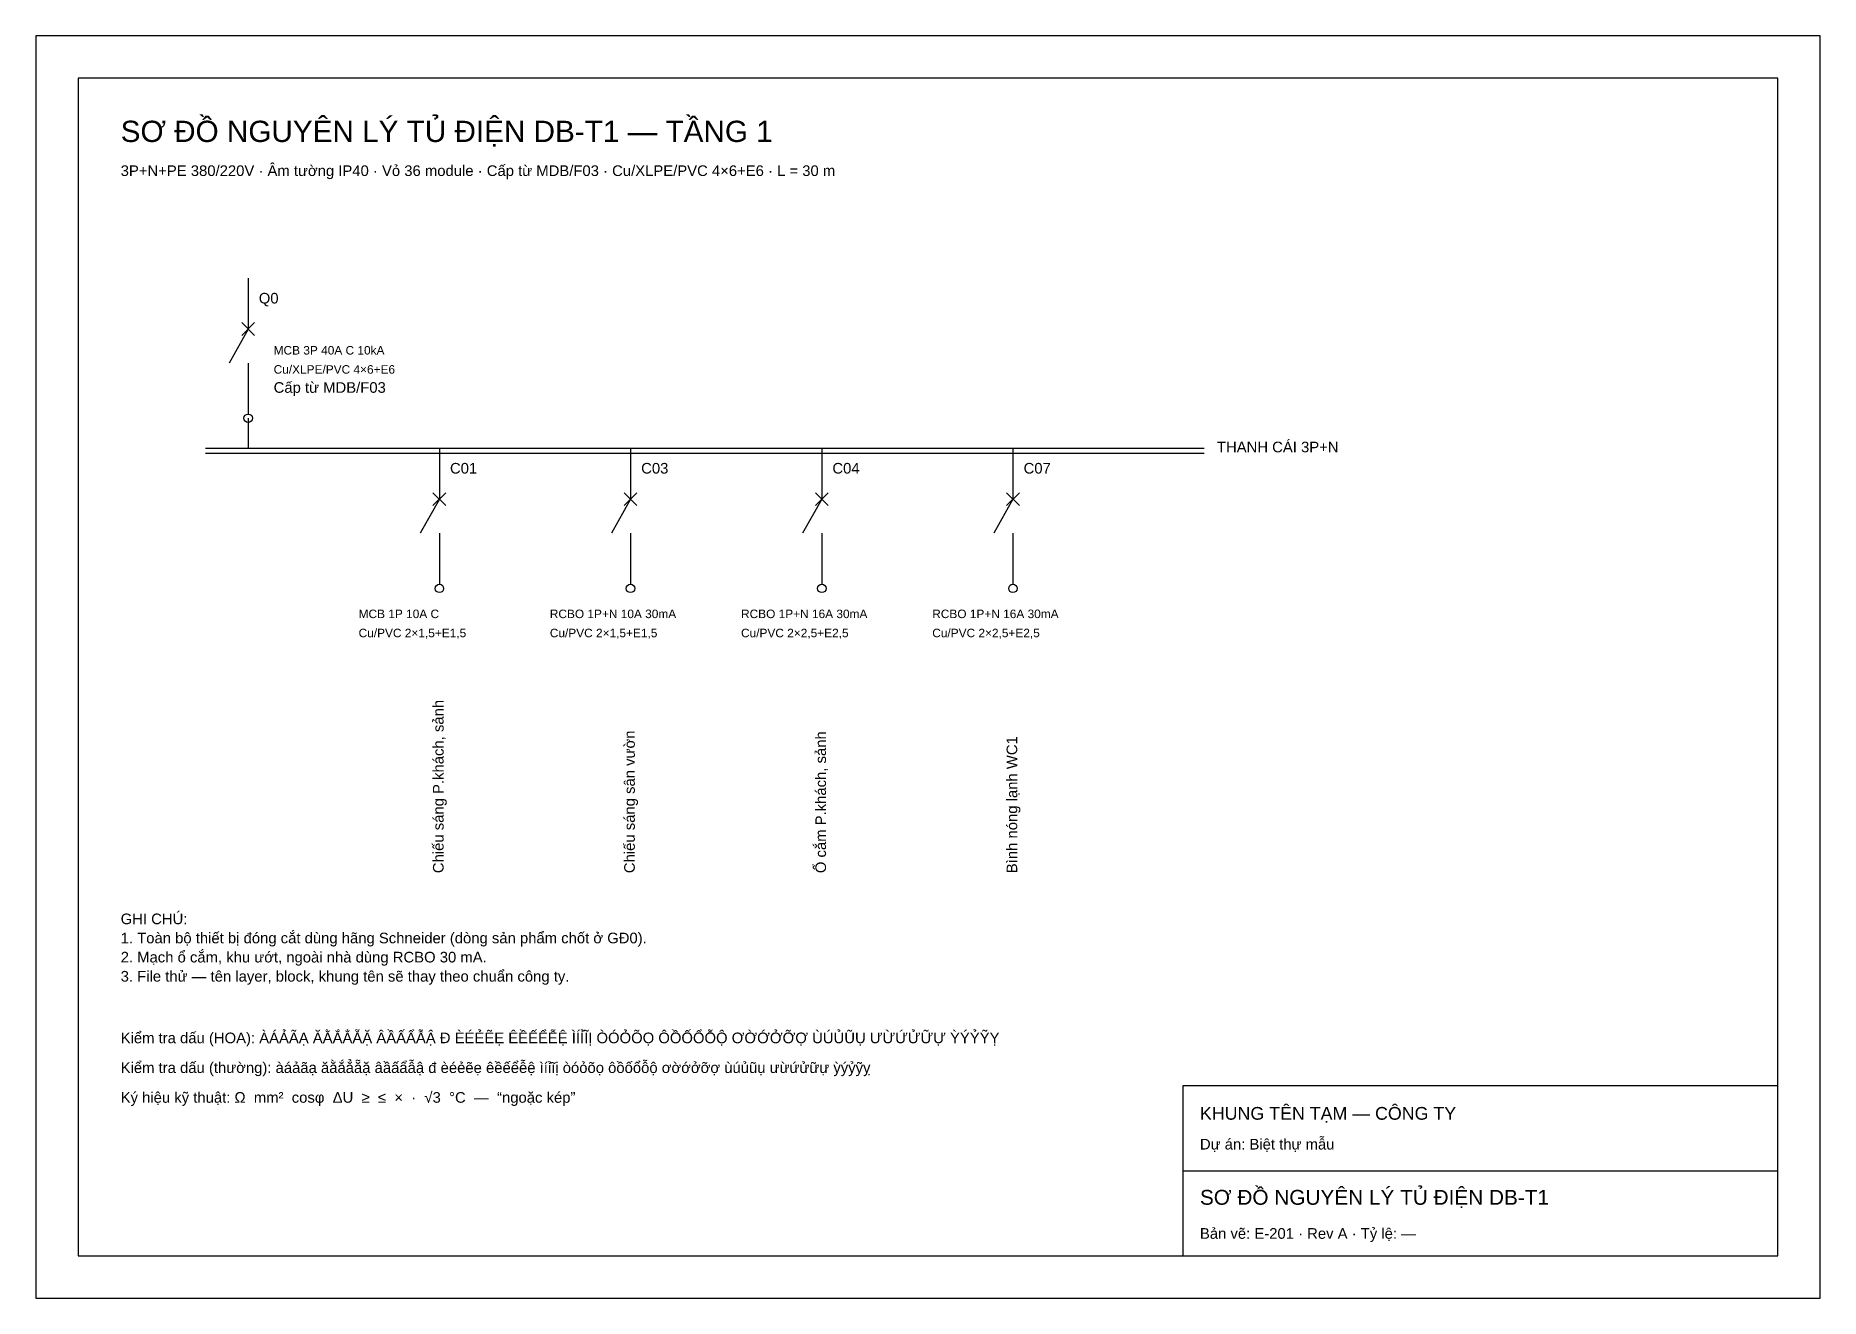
# Model space of a CAD drawing. Extents: x 0 to 420, y 0 to 297.
import ezdxf

# ---------------------------------------------------------------- set-up
doc = ezdxf.new("R2010")
doc.units = 0
for name, color, linetype in [('E-BUSB', 5, 'CONTINUOUS'), ('E-FRAM', 7, 'CONTINUOUS'), ('E-SYMB', 1, 'CONTINUOUS'), ('E-TEXT', 7, 'CONTINUOUS'), ('E-WIRE', 3, 'CONTINUOUS')]:
    doc.layers.add(name, color=color, linetype=linetype)
doc.styles.add('VN-ARIAL', font='arial.ttf')

# ---------------------------------------------------------------- blocks, each defined once
blk = doc.blocks.new('MCB_1P')
at = {"layer": 'E-SYMB'}
for p, q in [((0, 0), (0, -12)), ((0, -12), (-4.5, -20)), ((-1.5, -10.5), (1.5, -13.5)), ((-1.5, -13.5), (1.5, -10.5)), ((0, -20), (0, -32))]:
    blk.add_line(p, q, dxfattribs=at)
blk.add_circle((0, -33), 1, dxfattribs=at)
at = {"layer": 'E-TEXT', "style": 'VN-ARIAL'}
for tag, p, height in [('MA_MACH', (2.5, -6), 2.5), ('THIET_BI', (-19, -40), 2), ('CAP', (-19, -44.5), 2)]:
    blk.add_attdef(tag, p, '', height=height, dxfattribs=at)
blk.add_attdef('PHU_TAI', (1, -100), '', height=2.5, rotation=90, dxfattribs=at)

msp = doc.modelspace()

# ---------------------------------------------------------------- linework, layer by layer
at = {"layer": 'E-BUSB'}
for p, q in [((40, 200), (275, 200)), ((40, 198.8), (275, 198.8))]:
    msp.add_line(p, q, dxfattribs=at)
at = {"layer": 'E-FRAM'}
for p, q in [((420, 297), (0, 297)), ((0, 297), (0, 0)), ((420, 0), (420, 297)), ((410, 287), (10, 287)), ((10, 287), (10, 10)), ((410, 10), (410, 287)), ((410, 50), (270, 50)), ((270, 50), (270, 10)), ((410, 10), (410, 50)), ((270, 30), (410, 30)), ((10, 10), (410, 10)), ((270, 10), (410, 10)), ((0, 0), (420, 0))]:
    msp.add_line(p, q, dxfattribs=at)
at = {"layer": 'E-WIRE'}
msp.add_line((50, 207), (50, 200), dxfattribs=at)

# ---------------------------------------------------------------- block references
at = {"layer": 'E-SYMB'}
ref = msp.add_blockref('MCB_1P', (50, 240), dxfattribs=at)
ref.add_attrib('MA_MACH', 'Q0', (52.5, 234), dxfattribs={"layer": 'E-TEXT', "height": 2.5, "style": 'VN-ARIAL'})
ref.add_attrib('THIET_BI', 'MCB 3P 40A C 10kA', (56, 222), dxfattribs={"layer": 'E-TEXT', "height": 2, "style": 'VN-ARIAL'})
ref.add_attrib('CAP', 'Cu/XLPE/PVC 4×6+E6', (56, 217.5), dxfattribs={"layer": 'E-TEXT', "height": 2, "style": 'VN-ARIAL'})
ref.add_attrib('PHU_TAI', 'Cấp từ MDB/F03', (56, 213), dxfattribs={"layer": 'E-TEXT', "height": 2.5, "style": 'VN-ARIAL'})
for p, values in [((95, 200), {'MA_MACH': 'C01', 'THIET_BI': 'MCB 1P 10A C', 'CAP': 'Cu/PVC 2×1,5+E1,5', 'PHU_TAI': 'Chiếu sáng P.khách, sảnh'}), ((140, 200), {'MA_MACH': 'C03', 'THIET_BI': 'RCBO 1P+N 10A 30mA', 'CAP': 'Cu/PVC 2×1,5+E1,5', 'PHU_TAI': 'Chiếu sáng sân vườn'}), ((185, 200), {'MA_MACH': 'C04', 'THIET_BI': 'RCBO 1P+N 16A 30mA', 'CAP': 'Cu/PVC 2×2,5+E2,5', 'PHU_TAI': 'Ổ cắm P.khách, sảnh'}), ((230, 200), {'MA_MACH': 'C07', 'THIET_BI': 'RCBO 1P+N 16A 30mA', 'CAP': 'Cu/PVC 2×2,5+E2,5', 'PHU_TAI': 'Bình nóng lạnh WC1'})]:
    msp.add_blockref('MCB_1P', p, dxfattribs=at).add_auto_attribs(values)

# ---------------------------------------------------------------- texts
at = {"layer": 'E-TEXT', "style": 'VN-ARIAL'}
for s, height, p in [('SƠ ĐỒ NGUYÊN LÝ TỦ ĐIỆN DB-T1 — TẦNG 1', 5, (20, 272)), ('3P+N+PE 380/220V · Âm tường IP40 · Vỏ 36 module · Cấp từ MDB/F03 · Cu/XLPE/PVC 4×6+E6 · L = 30 m', 2.5, (20, 264)), ('THANH CÁI 3P+N', 2.5, (278, 199)), ('GHI CHÚ:', 2.5, (20, 88)), ('1. Toàn bộ thiết bị đóng cắt dùng hãng Schneider (dòng sản phẩm chốt ở GĐ0).', 2.5, (20, 83.5)), ('2. Mạch ổ cắm, khu ướt, ngoài nhà dùng RCBO 30 mA.', 2.5, (20, 79)), ('3. File thử — tên layer, block, khung tên sẽ thay theo chuẩn công ty.', 2.5, (20, 74.5)), ('Kiểm tra dấu (HOA): ÀÁẢÃẠ ĂẰẮẲẴẶ ÂẦẤẨẪẬ Đ ÈÉẺẼẸ ÊỀẾỂỄỆ ÌÍỈĨỊ ÒÓỎÕỌ ÔỒỐỔỖỘ ƠỜỚỞỠỢ ÙÚỦŨỤ ƯỪỨỬỮỰ ỲÝỶỸỴ', 2.5, (20, 60)), ('Kiểm tra dấu (thường): àáảãạ ăằắẳẵặ âầấẩẫậ đ èéẻẽẹ êềếểễệ ìíỉĩị òóỏõọ ôồốổỗộ ơờớởỡợ ùúủũụ ưừứửữự ỳýỷỹỵ', 2.5, (20, 53)), ('Ký hiệu kỹ thuật: Ω  mm²  cosφ  ΔU  ≥  ≤  ×  ·  √3  °C  —  “ngoặc kép”', 2.5, (20, 46)), ('KHUNG TÊN TẠM — CÔNG TY', 3, (274, 42)), ('Dự án: Biệt thự mẫu', 2.5, (274, 35)), ('SƠ ĐỒ NGUYÊN LÝ TỦ ĐIỆN DB-T1', 3.5, (274, 22)), ('Bản vẽ: E-201 · Rev A · Tỷ lệ: —', 2.5, (274, 14))]:
    msp.add_text(s, height=height, dxfattribs=at).set_placement(p)

doc.saveas('drawing.dxf')
